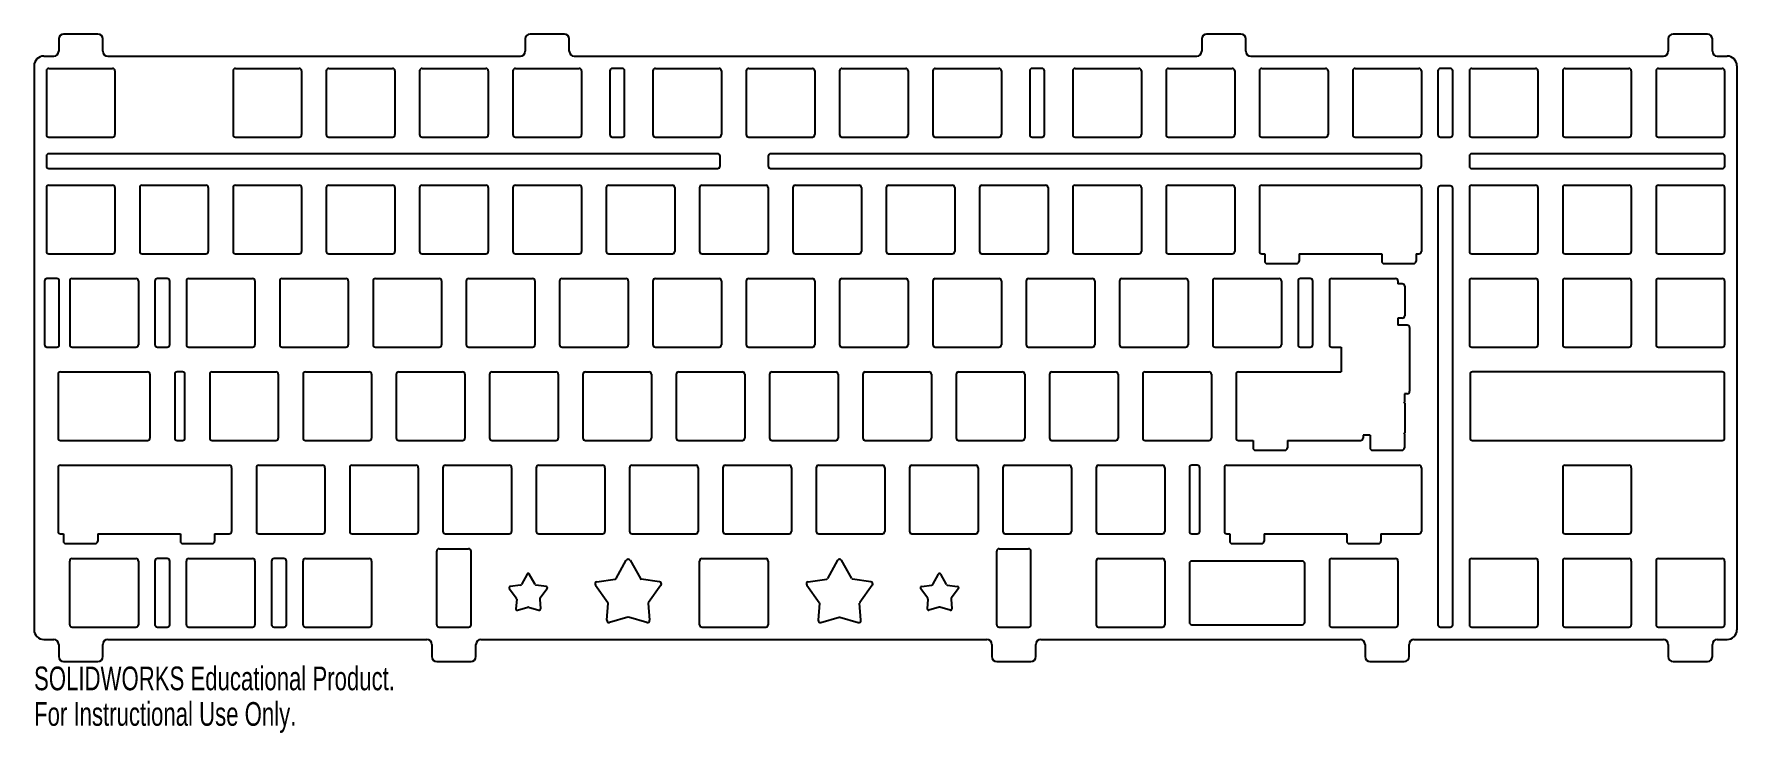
# Model space of a CAD drawing. Header units: millimetres. Extents: x 0 to 348, y -138 to 5.
import ezdxf

# ---------------------------------------------------------------- set-up
doc = ezdxf.new("R2010")
doc.units = ezdxf.units.MM
doc.styles.add('SLDTEXTSTYLE0', font='TXT', dxfattribs={"width": 0.7})

msp = doc.modelspace()

# ---------------------------------------------------------------- linework, layer by layer
at = {"color": 7, "linetype": 'Continuous', "lineweight": 25}
for p, q in [((5.03, 3.5), (5.03, 1)), ((13.03, 4.5), (6.03, 4.5)), ((14.03, 1), (14.03, 3.5)), ((100.28, 3.5), (100.28, 1)), ((108.28, 4.5), (101.28, 4.5)), ((109.28, 1), (109.28, 3.5)), ((238.39, 3.5), (238.39, 1)), ((246.39, 4.5), (239.39, 4.5)), ((247.39, 1), (247.39, 3.5)), ((333.64, 3.5), (333.64, 1)), ((341.64, 4.5), (334.64, 4.5)), ((342.64, 1), (342.64, 3.5)), ((2, 0), (4.03, 0)), ((15.03, 0), (99.28, 0)), ((110.28, 0), (237.39, 0)), ((248.39, 0), (332.64, 0)), ((343.64, 0), (345.66, 0)), ((0, -2), (0, -117.06)), ((2.52, -3.02), (2.52, -16.02)), ((3.02, -2.52), (16.02, -2.52)), ((16.52, -3.02), (16.52, -16.02)), ((40.62, -3.02), (40.62, -16.02)), ((41.12, -2.52), (54.12, -2.52)), ((54.62, -3.02), (54.62, -16.02)), ((59.67, -3.02), (59.67, -16.02)), ((60.17, -2.52), (73.17, -2.52)), ((73.67, -3.02), (73.67, -16.02)), ((78.72, -3.02), (78.72, -16.02)), ((79.22, -2.52), (92.22, -2.52)), ((92.72, -3.02), (92.72, -16.02)), ((97.78, -3.02), (97.78, -16.02)), ((98.28, -2.52), (111.28, -2.52)), ((111.78, -3.02), (111.78, -16.02)), ((117.56, -3.02), (117.56, -16.03)), ((120.06, -2.52), (118.06, -2.52)), ((120.56, -16.03), (120.56, -3.02)), ((126.35, -3.02), (126.35, -16.02)), ((126.85, -2.52), (139.85, -2.52)), ((140.35, -3.02), (140.35, -16.02)), ((145.4, -3.02), (145.4, -16.02)), ((145.9, -2.52), (158.9, -2.52)), ((159.4, -3.02), (159.4, -16.02)), ((164.45, -3.02), (164.45, -16.02)), ((164.95, -2.52), (177.95, -2.52)), ((178.45, -3.02), (178.45, -16.02)), ((183.5, -3.02), (183.5, -16.02)), ((184, -2.52), (197, -2.52)), ((197.5, -3.02), (197.5, -16.02)), ((203.29, -3.02), (203.29, -16.03)), ((205.79, -2.52), (203.79, -2.52)), ((206.29, -16.03), (206.29, -3.02)), ((212.07, -3.02), (212.07, -16.02)), ((212.57, -2.52), (225.57, -2.52)), ((226.07, -3.02), (226.07, -16.02)), ((231.12, -3.02), (231.12, -16.02)), ((231.62, -2.52), (244.62, -2.52)), ((245.12, -3.02), (245.12, -16.02)), ((250.18, -3.02), (250.18, -16.02)), ((250.68, -2.52), (263.68, -2.52)), ((264.18, -3.02), (264.18, -16.02)), ((269.23, -3.02), (269.23, -16.02)), ((269.73, -2.52), (282.73, -2.52)), ((283.23, -3.02), (283.23, -16.02)), ((286.63, -3.02), (286.63, -16.03)), ((289.13, -2.52), (287.13, -2.52)), ((289.63, -16.03), (289.63, -3.02)), ((293.04, -3.02), (293.04, -16.02)), ((293.54, -2.52), (306.54, -2.52)), ((307.04, -3.02), (307.04, -16.02)), ((312.09, -3.02), (312.09, -16.02)), ((312.59, -2.52), (325.59, -2.52)), ((326.09, -3.02), (326.09, -16.02)), ((331.14, -3.02), (331.14, -16.02)), ((331.64, -2.52), (344.64, -2.52)), ((345.14, -3.02), (345.14, -16.02)), ((347.66, -2), (347.66, -117.06)), ((3.02, -16.52), (16.02, -16.52)), ((41.12, -16.52), (54.12, -16.52)), ((60.17, -16.52), (73.17, -16.52)), ((79.22, -16.52), (92.22, -16.52)), ((98.28, -16.52), (111.28, -16.52)), ((118.06, -16.53), (120.06, -16.53)), ((126.85, -16.52), (139.85, -16.52)), ((145.9, -16.52), (158.9, -16.52)), ((164.95, -16.52), (177.95, -16.52)), ((184, -16.52), (197, -16.52)), ((203.79, -16.53), (205.79, -16.53)), ((212.57, -16.52), (225.57, -16.52)), ((231.62, -16.52), (244.62, -16.52)), ((250.68, -16.52), (263.68, -16.52)), ((269.73, -16.52), (282.73, -16.52)), ((287.13, -16.53), (289.13, -16.53)), ((293.54, -16.52), (306.54, -16.52)), ((312.59, -16.52), (325.59, -16.52)), ((331.64, -16.52), (344.64, -16.52)), ((2.52, -20.43), (2.52, -22.43)), ((139.56, -19.93), (3.02, -19.93)), ((140.06, -22.43), (140.06, -20.43)), ((149.88, -20.43), (149.88, -22.43)), ((282.73, -19.93), (150.38, -19.93)), ((283.23, -22.43), (283.23, -20.43)), ((293.04, -20.42), (293.04, -22.44)), ((344.66, -19.92), (293.54, -19.92)), ((345.16, -22.44), (345.16, -20.42)), ((3.02, -22.93), (139.56, -22.93)), ((150.38, -22.93), (282.73, -22.93)), ((293.54, -22.94), (344.66, -22.94)), ((2.52, -26.84), (2.52, -39.84)), ((3.02, -26.34), (16.02, -26.34)), ((16.52, -26.84), (16.52, -39.84)), ((21.57, -26.84), (21.57, -39.84)), ((22.07, -26.34), (35.08, -26.34)), ((35.58, -26.84), (35.58, -39.84)), ((40.62, -26.84), (40.62, -39.84)), ((41.12, -26.34), (54.12, -26.34)), ((54.62, -26.84), (54.62, -39.84)), ((59.67, -26.84), (59.67, -39.84)), ((60.17, -26.34), (73.17, -26.34)), ((73.67, -26.84), (73.67, -39.84)), ((78.72, -26.84), (78.72, -39.84)), ((79.22, -26.34), (92.22, -26.34)), ((92.72, -26.84), (92.72, -39.84)), ((97.78, -26.84), (97.78, -39.84)), ((98.28, -26.34), (111.28, -26.34)), ((111.78, -26.84), (111.78, -39.84)), ((116.83, -26.84), (116.83, -39.84)), ((117.33, -26.34), (130.32, -26.34)), ((130.82, -26.84), (130.82, -39.84)), ((135.88, -26.84), (135.88, -39.84)), ((136.38, -26.34), (149.38, -26.34)), ((149.88, -26.84), (149.88, -39.84)), ((154.93, -26.84), (154.93, -39.84)), ((155.43, -26.34), (168.43, -26.34)), ((168.93, -26.84), (168.93, -39.84)), ((173.97, -26.84), (173.97, -39.84)), ((174.47, -26.34), (187.47, -26.34)), ((187.97, -26.84), (187.97, -39.84)), ((193.03, -26.84), (193.03, -39.84)), ((193.53, -26.34), (206.53, -26.34)), ((207.03, -26.84), (207.03, -39.84)), ((212.07, -26.84), (212.07, -39.84)), ((212.57, -26.34), (225.57, -26.34)), ((226.07, -26.84), (226.07, -39.84)), ((231.12, -26.84), (231.12, -39.84)), ((231.62, -26.34), (244.62, -26.34)), ((245.12, -26.84), (245.12, -39.84)), ((250.18, -26.84), (250.18, -39.84)), ((250.68, -26.34), (282.73, -26.34)), ((283.23, -26.84), (283.23, -39.84)), ((286.63, -26.98), (286.63, -116.04)), ((289.13, -26.48), (287.13, -26.48)), ((289.63, -116.04), (289.63, -26.98)), ((293.04, -26.84), (293.04, -39.84)), ((293.54, -26.34), (306.54, -26.34)), ((307.04, -26.84), (307.04, -39.84)), ((312.09, -26.84), (312.09, -39.84)), ((312.59, -26.34), (325.59, -26.34)), ((326.09, -26.84), (326.09, -39.84)), ((331.14, -26.84), (331.14, -39.84)), ((331.64, -26.34), (344.64, -26.34)), ((345.14, -26.84), (345.14, -39.84)), ((3.02, -40.34), (16.02, -40.34)), ((22.07, -40.34), (35.08, -40.34)), ((41.12, -40.34), (54.12, -40.34)), ((60.17, -40.34), (73.17, -40.34)), ((79.22, -40.34), (92.22, -40.34)), ((98.28, -40.34), (111.28, -40.34)), ((117.33, -40.34), (130.32, -40.34)), ((136.38, -40.34), (149.38, -40.34)), ((155.43, -40.34), (168.43, -40.34)), ((174.47, -40.34), (187.47, -40.34)), ((193.53, -40.34), (206.53, -40.34)), ((212.57, -40.34), (225.57, -40.34)), ((231.62, -40.34), (244.62, -40.34)), ((250.68, -40.34), (251.26, -40.34)), ((251.26, -40.34), (251.26, -41.84)), ((258.26, -40.34), (258.26, -41.84)), ((258.26, -40.34), (275.14, -40.34)), ((275.14, -40.34), (275.14, -41.84)), ((282.14, -40.34), (282.14, -41.84)), ((282.14, -40.34), (282.73, -40.34)), ((293.54, -40.34), (306.54, -40.34)), ((312.59, -40.34), (325.59, -40.34)), ((331.64, -40.34), (344.64, -40.34)), ((251.76, -42.34), (257.76, -42.34)), ((275.64, -42.34), (281.64, -42.34)), ((2.14, -45.89), (2.14, -58.89)), ((4.64, -45.39), (2.64, -45.39)), ((5.14, -58.89), (5.14, -45.89)), ((7.29, -45.89), (7.29, -58.89)), ((7.79, -45.39), (20.79, -45.39)), ((21.29, -45.89), (21.29, -58.89)), ((24.69, -45.89), (24.69, -58.89)), ((27.19, -45.39), (25.19, -45.39)), ((27.69, -58.89), (27.69, -45.89)), ((31.1, -45.89), (31.1, -58.89)), ((31.6, -45.39), (44.6, -45.39)), ((45.1, -45.89), (45.1, -58.89)), ((50.15, -45.89), (50.15, -58.89)), ((50.65, -45.39), (63.65, -45.39)), ((64.15, -45.89), (64.15, -58.89)), ((69.2, -45.89), (69.2, -58.89)), ((69.7, -45.39), (82.7, -45.39)), ((83.2, -45.89), (83.2, -58.89)), ((88.25, -45.89), (88.25, -58.89)), ((88.75, -45.39), (101.75, -45.39)), ((102.25, -45.89), (102.25, -58.89)), ((107.3, -45.89), (107.3, -58.89)), ((107.8, -45.39), (120.8, -45.39)), ((121.3, -45.89), (121.3, -58.89)), ((126.35, -45.89), (126.35, -58.89)), ((126.85, -45.39), (139.85, -45.39)), ((140.35, -45.89), (140.35, -58.89)), ((145.4, -45.89), (145.4, -58.89)), ((145.9, -45.39), (158.9, -45.39)), ((159.4, -45.89), (159.4, -58.89)), ((164.45, -45.89), (164.45, -58.89)), ((164.95, -45.39), (177.95, -45.39)), ((178.45, -45.89), (178.45, -58.89)), ((183.5, -45.89), (183.5, -58.89)), ((184, -45.39), (197, -45.39)), ((197.5, -45.89), (197.5, -58.89)), ((202.55, -45.89), (202.55, -58.89)), ((203.05, -45.39), (216.05, -45.39)), ((216.55, -45.89), (216.55, -58.89)), ((221.6, -45.89), (221.6, -58.89)), ((222.1, -45.39), (235.1, -45.39)), ((235.6, -45.89), (235.6, -58.89)), ((240.65, -45.89), (240.65, -58.89)), ((241.15, -45.39), (254.15, -45.39)), ((254.65, -45.89), (254.65, -58.89)), ((258.06, -45.89), (258.06, -58.89)), ((260.56, -45.39), (258.56, -45.39)), ((261.06, -58.89), (261.06, -45.89)), ((264.46, -45.89), (264.46, -58.89)), ((264.96, -45.39), (277.96, -45.39)), ((278.46, -45.89), (278.46, -46.47)), ((279.34, -46.47), (278.46, -46.47)), ((279.84, -46.97), (279.84, -52.97)), ((293.04, -45.89), (293.04, -58.89)), ((293.54, -45.39), (306.54, -45.39)), ((307.04, -45.89), (307.04, -58.89)), ((312.09, -45.89), (312.09, -58.89)), ((312.59, -45.39), (325.59, -45.39)), ((326.09, -45.89), (326.09, -58.89)), ((331.14, -45.89), (331.14, -58.89)), ((331.64, -45.39), (344.64, -45.39)), ((345.14, -45.89), (345.14, -58.89)), ((278.46, -53.47), (278.46, -54.91)), ((279.34, -53.47), (278.46, -53.47)), ((280.34, -54.91), (278.46, -54.91)), ((280.84, -55.41), (280.84, -68.41)), ((2.64, -59.39), (4.64, -59.39)), ((7.79, -59.39), (20.79, -59.39)), ((25.19, -59.39), (27.19, -59.39)), ((31.6, -59.39), (44.6, -59.39)), ((50.65, -59.39), (63.65, -59.39)), ((69.7, -59.39), (82.7, -59.39)), ((88.75, -59.39), (101.75, -59.39)), ((107.8, -59.39), (120.8, -59.39)), ((126.85, -59.39), (139.85, -59.39)), ((145.9, -59.39), (158.9, -59.39)), ((164.95, -59.39), (177.95, -59.39)), ((184, -59.39), (197, -59.39)), ((203.05, -59.39), (216.05, -59.39)), ((222.1, -59.39), (235.1, -59.39)), ((241.15, -59.39), (254.15, -59.39)), ((258.56, -59.39), (260.56, -59.39)), ((264.96, -59.39), (266.84, -59.39)), ((266.84, -59.39), (266.84, -64.44)), ((293.54, -59.39), (306.54, -59.39)), ((312.59, -59.39), (325.59, -59.39)), ((331.64, -59.39), (344.64, -59.39)), ((4.91, -64.94), (4.91, -77.94)), ((5.41, -64.44), (23.17, -64.44)), ((23.67, -64.94), (23.67, -77.94)), ((28.72, -64.94), (28.72, -77.94)), ((30.31, -64.44), (29.22, -64.44)), ((30.81, -77.94), (30.81, -64.94)), ((35.86, -64.94), (35.86, -77.94)), ((36.36, -64.44), (49.36, -64.44)), ((49.86, -64.94), (49.86, -77.94)), ((54.91, -64.94), (54.91, -77.94)), ((55.41, -64.44), (68.41, -64.44)), ((68.91, -64.94), (68.91, -77.94)), ((73.96, -64.94), (73.96, -77.94)), ((74.46, -64.44), (87.46, -64.44)), ((87.96, -64.94), (87.96, -77.94)), ((93.01, -64.94), (93.01, -77.94)), ((93.51, -64.44), (106.51, -64.44)), ((107.01, -64.94), (107.01, -77.94)), ((112.06, -64.94), (112.06, -77.94)), ((112.56, -64.44), (125.56, -64.44)), ((126.06, -64.94), (126.06, -77.94)), ((131.11, -64.94), (131.11, -77.94)), ((131.61, -64.44), (144.61, -64.44)), ((145.11, -64.94), (145.11, -77.94)), ((150.16, -64.94), (150.16, -77.94)), ((150.66, -64.44), (163.66, -64.44)), ((164.16, -64.94), (164.16, -77.94)), ((169.21, -64.94), (169.21, -77.94)), ((169.71, -64.44), (182.71, -64.44)), ((183.21, -64.94), (183.21, -77.94)), ((188.26, -64.94), (188.26, -77.94)), ((188.76, -64.44), (201.76, -64.44)), ((202.26, -64.94), (202.26, -77.94)), ((207.31, -64.94), (207.31, -77.94)), ((207.81, -64.44), (220.81, -64.44)), ((221.31, -64.94), (221.31, -77.94)), ((226.36, -64.94), (226.36, -77.94)), ((226.86, -64.44), (239.86, -64.44)), ((240.36, -64.94), (240.36, -77.94)), ((245.41, -64.94), (245.41, -77.94)), ((245.91, -64.44), (266.84, -64.44)), ((293.18, -64.94), (293.18, -77.94)), ((344.65, -64.44), (293.68, -64.44)), ((345.15, -77.94), (345.15, -64.94)), ((279.76, -68.91), (279.76, -70.57)), ((280.34, -68.91), (279.76, -68.91)), ((279.84, -70.85), (279.84, -76.85)), ((5.41, -78.44), (23.17, -78.44)), ((29.22, -78.44), (30.31, -78.44)), ((36.36, -78.44), (49.36, -78.44)), ((55.41, -78.44), (68.41, -78.44)), ((74.46, -78.44), (87.46, -78.44)), ((93.51, -78.44), (106.51, -78.44)), ((112.56, -78.44), (125.56, -78.44)), ((131.61, -78.44), (144.61, -78.44)), ((150.66, -78.44), (163.66, -78.44)), ((169.71, -78.44), (182.71, -78.44)), ((188.76, -78.44), (201.76, -78.44)), ((207.81, -78.44), (220.81, -78.44)), ((226.86, -78.44), (239.86, -78.44)), ((245.91, -78.44), (248.88, -78.44)), ((248.88, -78.44), (248.88, -79.94)), ((255.88, -78.44), (255.88, -79.94)), ((255.88, -78.44), (270.82, -78.44)), ((271.32, -77.35), (271.32, -77.94)), ((272.76, -77.35), (271.32, -77.35)), ((272.76, -77.35), (272.76, -79.94)), ((279.76, -77.13), (279.76, -79.94)), ((293.68, -78.44), (344.65, -78.44)), ((249.38, -80.44), (255.38, -80.44)), ((273.26, -80.44), (279.26, -80.44)), ((4.91, -83.99), (4.91, -96.99)), ((5.41, -83.49), (39.84, -83.49)), ((40.34, -83.99), (40.34, -96.99)), ((45.39, -83.99), (45.39, -96.99)), ((45.89, -83.49), (58.89, -83.49)), ((59.39, -83.99), (59.39, -96.99)), ((64.44, -83.99), (64.44, -96.99)), ((64.94, -83.49), (77.94, -83.49)), ((78.44, -83.99), (78.44, -96.99)), ((83.49, -83.99), (83.49, -96.99)), ((83.99, -83.49), (96.99, -83.49)), ((97.49, -83.99), (97.49, -96.99)), ((102.54, -83.99), (102.54, -96.99)), ((103.04, -83.49), (116.04, -83.49)), ((116.54, -83.99), (116.54, -96.99)), ((121.59, -83.99), (121.59, -96.99)), ((122.09, -83.49), (135.09, -83.49)), ((135.59, -83.99), (135.59, -96.99)), ((140.64, -83.99), (140.64, -96.99)), ((141.14, -83.49), (154.14, -83.49)), ((154.64, -83.99), (154.64, -96.99)), ((159.69, -83.99), (159.69, -96.99)), ((160.19, -83.49), (173.19, -83.49)), ((173.69, -83.99), (173.69, -96.99)), ((178.74, -83.99), (178.74, -96.99)), ((179.24, -83.49), (192.24, -83.49)), ((192.74, -83.99), (192.74, -96.99)), ((197.79, -83.99), (197.79, -96.99)), ((198.29, -83.49), (211.29, -83.49)), ((211.79, -83.99), (211.79, -96.99)), ((216.84, -83.99), (216.84, -96.99)), ((217.34, -83.49), (230.34, -83.49)), ((230.84, -83.99), (230.84, -96.99)), ((235.89, -83.99), (235.89, -96.99)), ((237.48, -83.49), (236.39, -83.49)), ((237.98, -96.99), (237.98, -83.99)), ((243.03, -83.99), (243.03, -96.99)), ((243.53, -83.49), (282.73, -83.49)), ((283.23, -83.99), (283.23, -96.99)), ((312.09, -83.99), (312.09, -96.99)), ((312.59, -83.49), (325.59, -83.49)), ((326.09, -83.99), (326.09, -96.99)), ((5.41, -97.49), (5.99, -97.49)), ((5.99, -97.49), (5.99, -98.99)), ((6.49, -99.49), (12.49, -99.49)), ((12.99, -97.49), (12.99, -98.99)), ((12.99, -97.49), (29.87, -97.49)), ((29.87, -97.49), (29.87, -98.99)), ((30.37, -99.49), (36.37, -99.49)), ((36.87, -97.49), (36.87, -98.99)), ((36.87, -97.49), (39.84, -97.49)), ((45.89, -97.49), (58.89, -97.49)), ((64.94, -97.49), (77.94, -97.49)), ((82.72, -100.54), (88.72, -100.54)), ((83.99, -97.49), (96.99, -97.49)), ((103.04, -97.49), (116.04, -97.49)), ((122.09, -97.49), (135.09, -97.49)), ((141.14, -97.49), (154.14, -97.49)), ((160.19, -97.49), (173.19, -97.49)), ((179.24, -97.49), (192.24, -97.49)), ((197.03, -100.54), (203.03, -100.54)), ((198.29, -97.49), (211.29, -97.49)), ((217.34, -97.49), (230.34, -97.49)), ((236.39, -97.49), (237.48, -97.49)), ((243.53, -97.49), (244.12, -97.49)), ((244.12, -97.49), (244.12, -98.99)), ((244.62, -99.49), (250.62, -99.49)), ((251.12, -97.49), (251.12, -98.99)), ((251.12, -97.49), (267.99, -97.49)), ((267.99, -97.49), (267.99, -98.99)), ((268.49, -99.49), (274.49, -99.49)), ((274.99, -97.49), (274.99, -98.99)), ((274.99, -97.49), (282.73, -97.49)), ((312.59, -97.49), (325.59, -97.49)), ((7.29, -116.04), (7.29, -103.04)), ((7.79, -102.54), (20.79, -102.54)), ((21.29, -103.04), (21.29, -116.04)), ((24.69, -103.04), (24.69, -116.04)), ((27.19, -102.54), (25.19, -102.54)), ((27.69, -116.04), (27.69, -103.04)), ((31.1, -116.04), (31.1, -103.04)), ((31.6, -102.54), (44.6, -102.54)), ((45.1, -103.04), (45.1, -116.04)), ((48.51, -103.04), (48.51, -116.04)), ((51.01, -102.54), (49.01, -102.54)), ((51.51, -116.04), (51.51, -103.04)), ((54.91, -116.04), (54.91, -103.04)), ((55.41, -102.54), (68.41, -102.54)), ((68.91, -103.04), (68.91, -116.04)), ((82.22, -116.04), (82.22, -101.04)), ((89.22, -116.04), (89.22, -101.04)), ((118.81, -106.64), (120.9, -102.9)), ((121.69, -102.9), (123.78, -106.64)), ((135.88, -116.04), (135.88, -103.04)), ((136.38, -102.54), (149.38, -102.54)), ((149.88, -103.04), (149.88, -116.04)), ((164.06, -102.9), (161.97, -106.64)), ((166.94, -106.64), (164.85, -102.9)), ((196.53, -116.04), (196.53, -101.04)), ((203.53, -116.04), (203.53, -101.04)), ((216.84, -103.04), (216.84, -116.04)), ((217.34, -102.54), (230.34, -102.54)), ((230.84, -103.04), (230.84, -116.04)), ((235.89, -103.54), (235.89, -115.54)), ((258.91, -103.04), (236.39, -103.04)), ((259.41, -115.54), (259.41, -103.54)), ((264.46, -103.04), (264.46, -116.04)), ((264.96, -102.54), (277.96, -102.54)), ((278.46, -103.04), (278.46, -116.04)), ((293.04, -103.04), (293.04, -116.04)), ((293.54, -102.54), (306.54, -102.54)), ((307.04, -103.04), (307.04, -116.04)), ((312.09, -103.04), (312.09, -116.04)), ((312.59, -102.54), (325.59, -102.54)), ((326.09, -103.04), (326.09, -116.04)), ((331.14, -103.04), (331.14, -116.04)), ((331.64, -102.54), (344.64, -102.54)), ((345.14, -103.04), (345.14, -116.04)), ((100.67, -105.71), (99.5, -107.83)), ((102.28, -107.83), (101.11, -105.71)), ((114.91, -107.27), (118.67, -106.74)), ((127.69, -107.27), (123.93, -106.74)), ((158.06, -107.27), (161.82, -106.74)), ((170.84, -107.27), (167.08, -106.74)), ((183.47, -107.83), (184.64, -105.71)), ((185.08, -105.71), (186.25, -107.83)), ((97.02, -108.64), (98.48, -110.63)), ((99.31, -107.96), (97.19, -108.25)), ((98.53, -110.8), (98.37, -112.78)), ((104.59, -108.25), (102.46, -107.96)), ((103.25, -110.8), (103.4, -112.78)), ((103.29, -110.63), (104.75, -108.64)), ((114.61, -107.98), (117.16, -111.48)), ((127.99, -107.98), (125.44, -111.48)), ((157.76, -107.98), (160.31, -111.48)), ((171.14, -107.98), (168.59, -111.48)), ((182.46, -110.63), (181, -108.64)), ((181.16, -108.25), (183.29, -107.96)), ((182.5, -110.8), (182.35, -112.78)), ((186.44, -107.96), (188.56, -108.25)), ((187.22, -110.8), (187.38, -112.78)), ((188.73, -108.64), (187.27, -110.63)), ((98.69, -113.04), (100.82, -112.43)), ((100.96, -112.43), (103.08, -113.04)), ((116.94, -115.12), (117.2, -111.62)), ((121.24, -114.53), (117.51, -115.59)), ((125.09, -115.59), (121.35, -114.53)), ((125.4, -111.62), (125.66, -115.12)), ((160.35, -111.62), (160.09, -115.12)), ((160.66, -115.59), (164.4, -114.53)), ((164.51, -114.53), (168.24, -115.59)), ((168.81, -115.12), (168.55, -111.62)), ((184.79, -112.43), (182.67, -113.04)), ((187.06, -113.04), (184.93, -112.43)), ((7.79, -116.54), (20.79, -116.54)), ((25.19, -116.54), (27.19, -116.54)), ((31.6, -116.54), (44.6, -116.54)), ((49.01, -116.54), (51.01, -116.54)), ((55.41, -116.54), (68.41, -116.54)), ((82.72, -116.54), (88.72, -116.54)), ((136.38, -116.54), (149.38, -116.54)), ((197.03, -116.54), (203.03, -116.54)), ((217.34, -116.54), (230.34, -116.54)), ((236.39, -116.04), (258.91, -116.04)), ((264.96, -116.54), (277.96, -116.54)), ((287.13, -116.54), (289.13, -116.54)), ((293.54, -116.54), (306.54, -116.54)), ((312.59, -116.54), (325.59, -116.54)), ((331.64, -116.54), (344.64, -116.54)), ((2, -119.06), (4.03, -119.06)), ((5.03, -120.06), (5.03, -122.56)), ((14.03, -122.56), (14.03, -120.06)), ((15.03, -119.06), (80.22, -119.06)), ((81.22, -120.06), (81.22, -122.56)), ((90.22, -122.56), (90.22, -120.06)), ((91.22, -119.06), (194.53, -119.06)), ((195.53, -120.06), (195.53, -122.56)), ((204.53, -122.56), (204.53, -120.06)), ((205.53, -119.06), (270.73, -119.06)), ((271.73, -120.06), (271.73, -122.56)), ((280.73, -122.56), (280.73, -120.06)), ((281.73, -119.06), (332.64, -119.06)), ((333.64, -120.06), (333.64, -122.56)), ((342.64, -122.56), (342.64, -120.06)), ((343.64, -119.06), (345.66, -119.06)), ((6.03, -123.56), (13.03, -123.56)), ((82.22, -123.56), (89.22, -123.56)), ((196.53, -123.56), (203.53, -123.56)), ((272.73, -123.56), (279.73, -123.56)), ((334.64, -123.56), (341.64, -123.56))]:
    msp.add_line(p, q, dxfattribs=at)
for centre, radius, start, end in [((6.03, 3.5), 1, 90, 180), ((13.03, 3.5), 1, 0, 90), ((101.28, 3.5), 1, 90, 180), ((108.28, 3.5), 1, 0, 90), ((239.39, 3.5), 1, 90, 180), ((246.39, 3.5), 1, 0, 90), ((334.64, 3.5), 1, 90, 180), ((341.64, 3.5), 1, 0, 90), ((2, -2), 2, 90, 180), ((4.03, 1), 1, 270, 0), ((15.03, 1), 1, 180, 270), ((99.28, 1), 1, 270, 0), ((110.28, 1), 1, 180, 270), ((237.39, 1), 1, 270, 0), ((248.39, 1), 1, 180, 270), ((332.64, 1), 1, 270, 360), ((343.64, 1), 1, 180, 270), ((3.02, -3.02), 0.5, 90, 180), ((16.02, -3.02), 0.5, 360, 90), ((41.12, -3.02), 0.5, 90, 180), ((54.12, -3.02), 0.5, 0, 90), ((60.17, -3.02), 0.5, 90, 180), ((73.17, -3.02), 0.5, 0, 90), ((79.22, -3.02), 0.5, 90, 180), ((92.22, -3.02), 0.5, 0, 90), ((98.28, -3.02), 0.5, 90, 180), ((111.28, -3.02), 0.5, 0, 90), ((118.06, -3.02), 0.5, 90, 180), ((120.06, -3.02), 0.5, 0, 90), ((126.85, -3.02), 0.5, 90, 180), ((139.85, -3.02), 0.5, 360, 90), ((145.9, -3.02), 0.5, 90, 180), ((158.9, -3.02), 0.5, 360, 90), ((164.95, -3.02), 0.5, 90, 180), ((177.95, -3.02), 0.5, 360, 90), ((184, -3.02), 0.5, 90, 180), ((197, -3.02), 0.5, 360, 90), ((203.79, -3.02), 0.5, 90, 180), ((205.79, -3.02), 0.5, 0, 90), ((212.57, -3.02), 0.5, 90, 180), ((225.57, -3.02), 0.5, 360, 90), ((231.62, -3.02), 0.5, 90, 180), ((244.62, -3.02), 0.5, 360, 90), ((250.68, -3.02), 0.5, 90, 180), ((263.68, -3.02), 0.5, 0, 90), ((269.73, -3.02), 0.5, 90, 180), ((282.73, -3.02), 0.5, 0, 90), ((287.13, -3.02), 0.5, 90, 180), ((289.13, -3.02), 0.5, 0, 90), ((293.54, -3.02), 0.5, 90, 180), ((306.54, -3.02), 0.5, 0, 90), ((312.59, -3.02), 0.5, 90, 180), ((325.59, -3.02), 0.5, 0, 90), ((331.64, -3.02), 0.5, 90, 180), ((344.64, -3.02), 0.5, 0, 90), ((345.66, -2), 2, 360, 90), ((3.02, -16.02), 0.5, 180, 270), ((16.02, -16.02), 0.5, 270, 0), ((41.12, -16.02), 0.5, 180, 270), ((54.12, -16.02), 0.5, 270, 360), ((60.17, -16.02), 0.5, 180, 270), ((73.17, -16.02), 0.5, 270, 360), ((79.22, -16.02), 0.5, 180, 270), ((92.22, -16.02), 0.5, 270, 360), ((98.28, -16.02), 0.5, 180, 270), ((111.28, -16.02), 0.5, 270, 360), ((118.06, -16.03), 0.5, 180, 270), ((120.06, -16.03), 0.5, 270, 0), ((126.85, -16.02), 0.5, 180, 270), ((139.85, -16.02), 0.5, 270, 0), ((145.9, -16.02), 0.5, 180, 270), ((158.9, -16.02), 0.5, 270, 0), ((164.95, -16.02), 0.5, 180, 270), ((177.95, -16.02), 0.5, 270, 0), ((184, -16.02), 0.5, 180, 270), ((197, -16.02), 0.5, 270, 0), ((203.79, -16.03), 0.5, 180, 270), ((205.79, -16.03), 0.5, 270, 360), ((212.57, -16.02), 0.5, 180, 270), ((225.57, -16.02), 0.5, 270, 0), ((231.62, -16.02), 0.5, 180, 270), ((244.62, -16.02), 0.5, 270, 0), ((250.68, -16.02), 0.5, 180, 270), ((263.68, -16.02), 0.5, 270, 360), ((269.73, -16.02), 0.5, 180, 270), ((282.73, -16.02), 0.5, 270, 360), ((287.13, -16.03), 0.5, 180, 270), ((289.13, -16.03), 0.5, 270, 360), ((293.54, -16.02), 0.5, 180, 270), ((306.54, -16.02), 0.5, 270, 0), ((312.59, -16.02), 0.5, 180, 270), ((325.59, -16.02), 0.5, 270, 0), ((331.64, -16.02), 0.5, 180, 270), ((344.64, -16.02), 0.5, 270, 0), ((3.02, -20.43), 0.5, 90, 180), ((139.56, -20.43), 0.5, 360, 90), ((150.38, -20.43), 0.5, 90, 180), ((282.73, -20.43), 0.5, 0, 90), ((293.54, -20.42), 0.5, 90, 180), ((344.66, -20.42), 0.5, 0, 90), ((3.02, -22.43), 0.5, 180, 270), ((139.56, -22.43), 0.5, 270, 0), ((150.38, -22.43), 0.5, 180, 270), ((282.73, -22.43), 0.5, 270, 360), ((293.54, -22.44), 0.5, 180, 270), ((344.66, -22.44), 0.5, 270, 360), ((3.02, -26.84), 0.5, 90, 180), ((16.02, -26.84), 0.5, 360, 90), ((22.07, -26.84), 0.5, 90, 180), ((35.08, -26.84), 0.5, 0, 90), ((41.12, -26.84), 0.5, 90, 180), ((54.12, -26.84), 0.5, 0, 90), ((60.17, -26.84), 0.5, 90, 180), ((73.17, -26.84), 0.5, 0, 90), ((79.22, -26.84), 0.5, 90, 180), ((92.22, -26.84), 0.5, 0, 90), ((98.28, -26.84), 0.5, 90, 180), ((111.28, -26.84), 0.5, 0, 90), ((117.33, -26.84), 0.5, 90, 180), ((130.32, -26.84), 0.5, 360, 90), ((136.38, -26.84), 0.5, 90, 180), ((149.38, -26.84), 0.5, 360, 90), ((155.43, -26.84), 0.5, 90, 180), ((168.43, -26.84), 0.5, 360, 90), ((174.47, -26.84), 0.5, 90, 180), ((187.47, -26.84), 0.5, 360, 90), ((193.53, -26.84), 0.5, 90, 180), ((206.53, -26.84), 0.5, 360, 90), ((212.57, -26.84), 0.5, 90, 180), ((225.57, -26.84), 0.5, 360, 90), ((231.62, -26.84), 0.5, 90, 180), ((244.62, -26.84), 0.5, 360, 90), ((250.68, -26.84), 0.5, 90, 180), ((282.73, -26.84), 0.5, 0, 90), ((287.13, -26.98), 0.5, 90, 180), ((289.13, -26.98), 0.5, 0, 90), ((293.54, -26.84), 0.5, 90, 180), ((306.54, -26.84), 0.5, 0, 90), ((312.59, -26.84), 0.5, 90, 180), ((325.59, -26.84), 0.5, 0, 90), ((331.64, -26.84), 0.5, 90, 180), ((344.64, -26.84), 0.5, 0, 90), ((3.02, -39.84), 0.5, 180, 270), ((16.02, -39.84), 0.5, 270, 0), ((22.07, -39.84), 0.5, 180, 270), ((35.08, -39.84), 0.5, 270, 0), ((41.12, -39.84), 0.5, 180, 270), ((54.12, -39.84), 0.5, 270, 0), ((60.17, -39.84), 0.5, 180, 270), ((73.17, -39.84), 0.5, 270, 360), ((79.22, -39.84), 0.5, 180, 270), ((92.22, -39.84), 0.5, 270, 360), ((98.28, -39.84), 0.5, 180, 270), ((111.28, -39.84), 0.5, 270, 360), ((117.33, -39.84), 0.5, 180, 270), ((130.32, -39.84), 0.5, 270, 0), ((136.38, -39.84), 0.5, 180, 270), ((149.38, -39.84), 0.5, 270, 0), ((155.43, -39.84), 0.5, 180, 270), ((168.43, -39.84), 0.5, 270, 0), ((174.47, -39.84), 0.5, 180, 270), ((187.47, -39.84), 0.5, 270, 0), ((193.53, -39.84), 0.5, 180, 270), ((206.53, -39.84), 0.5, 270, 0), ((212.57, -39.84), 0.5, 180, 270), ((225.57, -39.84), 0.5, 270, 0), ((231.62, -39.84), 0.5, 180, 270), ((244.62, -39.84), 0.5, 270, 0), ((250.68, -39.84), 0.5, 180, 270), ((282.73, -39.84), 0.5, 270, 360), ((293.54, -39.84), 0.5, 180, 270), ((306.54, -39.84), 0.5, 270, 0), ((312.59, -39.84), 0.5, 180, 270), ((325.59, -39.84), 0.5, 270, 0), ((331.64, -39.84), 0.5, 180, 270), ((344.64, -39.84), 0.5, 270, 0), ((251.76, -41.84), 0.5, 180, 270), ((257.76, -41.84), 0.5, 270, 0), ((275.64, -41.84), 0.5, 180, 270), ((281.64, -41.84), 0.5, 270, 0), ((2.64, -45.89), 0.5, 90, 180), ((4.64, -45.89), 0.5, 0, 90), ((7.79, -45.89), 0.5, 90, 180), ((20.79, -45.89), 0.5, 360, 90), ((25.19, -45.89), 0.5, 90, 180), ((27.19, -45.89), 0.5, 360, 90), ((31.6, -45.89), 0.5, 90, 180), ((44.6, -45.89), 0.5, 0, 90), ((50.65, -45.89), 0.5, 90, 180), ((63.65, -45.89), 0.5, 0, 90), ((69.7, -45.89), 0.5, 90, 180), ((82.7, -45.89), 0.5, 0, 90), ((88.75, -45.89), 0.5, 90, 180), ((101.75, -45.89), 0.5, 0, 90), ((107.8, -45.89), 0.5, 90, 180), ((120.8, -45.89), 0.5, 0, 90), ((126.85, -45.89), 0.5, 90, 180), ((139.85, -45.89), 0.5, 360, 90), ((145.9, -45.89), 0.5, 90, 180), ((158.9, -45.89), 0.5, 360, 90), ((164.95, -45.89), 0.5, 90, 180), ((177.95, -45.89), 0.5, 360, 90), ((184, -45.89), 0.5, 90, 180), ((197, -45.89), 0.5, 360, 90), ((203.05, -45.89), 0.5, 90, 180), ((216.05, -45.89), 0.5, 360, 90), ((222.1, -45.89), 0.5, 90, 180), ((235.1, -45.89), 0.5, 360, 90), ((241.15, -45.89), 0.5, 90, 180), ((254.15, -45.89), 0.5, 360, 90), ((258.56, -45.89), 0.5, 90, 180), ((260.56, -45.89), 0.5, 0, 90), ((264.96, -45.89), 0.5, 90, 180), ((277.96, -45.89), 0.5, 360, 90), ((279.34, -46.97), 0.5, 0, 90), ((293.54, -45.89), 0.5, 90, 180), ((306.54, -45.89), 0.5, 0, 90), ((312.59, -45.89), 0.5, 90, 180), ((325.59, -45.89), 0.5, 0, 90), ((331.64, -45.89), 0.5, 90, 180), ((344.64, -45.89), 0.5, 0, 90), ((279.34, -52.97), 0.5, 270, 0), ((280.34, -55.41), 0.5, 0, 90), ((2.64, -58.89), 0.5, 180, 270), ((4.64, -58.89), 0.5, 270, 0), ((7.79, -58.89), 0.5, 180, 270), ((20.79, -58.89), 0.5, 270, 0), ((25.19, -58.89), 0.5, 180, 270), ((27.19, -58.89), 0.5, 270, 0), ((31.6, -58.89), 0.5, 180, 270), ((44.6, -58.89), 0.5, 270, 0), ((50.65, -58.89), 0.5, 180, 270), ((63.65, -58.89), 0.5, 270, 360), ((69.7, -58.89), 0.5, 180, 270), ((82.7, -58.89), 0.5, 270, 360), ((88.75, -58.89), 0.5, 180, 270), ((101.75, -58.89), 0.5, 270, 360), ((107.8, -58.89), 0.5, 180, 270), ((120.8, -58.89), 0.5, 270, 360), ((126.85, -58.89), 0.5, 180, 270), ((139.85, -58.89), 0.5, 270, 0), ((145.9, -58.89), 0.5, 180, 270), ((158.9, -58.89), 0.5, 270, 0), ((164.95, -58.89), 0.5, 180, 270), ((177.95, -58.89), 0.5, 270, 0), ((184, -58.89), 0.5, 180, 270), ((197, -58.89), 0.5, 270, 0), ((203.05, -58.89), 0.5, 180, 270), ((216.05, -58.89), 0.5, 270, 0), ((222.1, -58.89), 0.5, 180, 270), ((235.1, -58.89), 0.5, 270, 0), ((241.15, -58.89), 0.5, 180, 270), ((254.15, -58.89), 0.5, 270, 0), ((258.56, -58.89), 0.5, 180, 270), ((260.56, -58.89), 0.5, 270, 0), ((264.96, -58.89), 0.5, 180, 270), ((293.54, -58.89), 0.5, 180, 270), ((306.54, -58.89), 0.5, 270, 0), ((312.59, -58.89), 0.5, 180, 270), ((325.59, -58.89), 0.5, 270, 0), ((331.64, -58.89), 0.5, 180, 270), ((344.64, -58.89), 0.5, 270, 0), ((5.41, -64.94), 0.5, 90, 180), ((23.17, -64.94), 0.5, 360, 90), ((29.22, -64.94), 0.5, 90, 180), ((30.31, -64.94), 0.5, 360, 90), ((36.36, -64.94), 0.5, 90, 180), ((49.36, -64.94), 0.5, 0, 90), ((55.41, -64.94), 0.5, 90, 180), ((68.41, -64.94), 0.5, 0, 90), ((74.46, -64.94), 0.5, 90, 180), ((87.46, -64.94), 0.5, 0, 90), ((93.51, -64.94), 0.5, 90, 180), ((106.51, -64.94), 0.5, 0, 90), ((112.56, -64.94), 0.5, 90, 180), ((125.56, -64.94), 0.5, 0, 90), ((131.61, -64.94), 0.5, 90, 180), ((144.61, -64.94), 0.5, 0, 90), ((150.66, -64.94), 0.5, 90, 180), ((163.66, -64.94), 0.5, 0, 90), ((169.71, -64.94), 0.5, 90, 180), ((182.71, -64.94), 0.5, 0, 90), ((188.76, -64.94), 0.5, 90, 180), ((201.76, -64.94), 0.5, 0, 90), ((207.81, -64.94), 0.5, 90, 180), ((220.81, -64.94), 0.5, 0, 90), ((226.86, -64.94), 0.5, 90, 180), ((239.86, -64.94), 0.5, 0, 90), ((245.91, -64.94), 0.5, 90, 180), ((293.68, -64.94), 0.5, 90, 180), ((344.65, -64.94), 0.5, 360, 90), ((280.34, -68.41), 0.5, 270, 0), ((279.34, -70.85), 0.5, 360, 34.31), ((5.41, -77.94), 0.5, 180, 270), ((23.17, -77.94), 0.5, 270, 0), ((29.22, -77.94), 0.5, 180, 270), ((30.31, -77.94), 0.5, 270, 360), ((36.36, -77.94), 0.5, 180, 270), ((49.36, -77.94), 0.5, 270, 0), ((55.41, -77.94), 0.5, 180, 270), ((68.41, -77.94), 0.5, 270, 360), ((74.46, -77.94), 0.5, 180, 270), ((87.46, -77.94), 0.5, 270, 360), ((93.51, -77.94), 0.5, 180, 270), ((106.51, -77.94), 0.5, 270, 360), ((112.56, -77.94), 0.5, 180, 270), ((125.56, -77.94), 0.5, 270, 0), ((131.61, -77.94), 0.5, 180, 270), ((144.61, -77.94), 0.5, 270, 0), ((150.66, -77.94), 0.5, 180, 270), ((163.66, -77.94), 0.5, 270, 0), ((169.71, -77.94), 0.5, 180, 270), ((182.71, -77.94), 0.5, 270, 0), ((188.76, -77.94), 0.5, 180, 270), ((201.76, -77.94), 0.5, 270, 0), ((207.81, -77.94), 0.5, 180, 270), ((220.81, -77.94), 0.5, 270, 0), ((226.86, -77.94), 0.5, 180, 270), ((239.86, -77.94), 0.5, 270, 0), ((245.91, -77.94), 0.5, 180, 270), ((249.38, -79.94), 0.5, 180, 270), ((255.38, -79.94), 0.5, 270, 0), ((270.82, -77.94), 0.5, 270, 0), ((273.26, -79.94), 0.5, 180, 270), ((279.26, -79.94), 0.5, 270, 360), ((279.34, -76.85), 0.5, 325.69, 0), ((293.68, -77.94), 0.5, 180, 270), ((344.65, -77.94), 0.5, 270, 360), ((5.41, -83.99), 0.5, 90, 180), ((39.84, -83.99), 0.5, 0, 90), ((45.89, -83.99), 0.5, 90, 180), ((58.89, -83.99), 0.5, 0, 90), ((64.94, -83.99), 0.5, 90, 180), ((77.94, -83.99), 0.5, 0, 90), ((83.99, -83.99), 0.5, 90, 180), ((96.99, -83.99), 0.5, 0, 90), ((103.04, -83.99), 0.5, 90, 180), ((116.04, -83.99), 0.5, 0, 90), ((122.09, -83.99), 0.5, 90, 180), ((135.09, -83.99), 0.5, 0, 90), ((141.14, -83.99), 0.5, 90, 180), ((154.14, -83.99), 0.5, 0, 90), ((160.19, -83.99), 0.5, 90, 180), ((173.19, -83.99), 0.5, 0, 90), ((179.24, -83.99), 0.5, 90, 180), ((192.24, -83.99), 0.5, 0, 90), ((198.29, -83.99), 0.5, 90, 180), ((211.29, -83.99), 0.5, 0, 90), ((217.34, -83.99), 0.5, 90, 180), ((230.34, -83.99), 0.5, 0, 90), ((236.39, -83.99), 0.5, 90, 180), ((237.48, -83.99), 0.5, 0, 90), ((243.53, -83.99), 0.5, 90, 180), ((282.73, -83.99), 0.5, 0, 90), ((312.59, -83.99), 0.5, 90, 180), ((325.59, -83.99), 0.5, 0, 90), ((5.41, -96.99), 0.5, 180, 270), ((39.84, -96.99), 0.5, 270, 0), ((45.89, -96.99), 0.5, 180, 270), ((58.89, -96.99), 0.5, 270, 360), ((64.94, -96.99), 0.5, 180, 270), ((77.94, -96.99), 0.5, 270, 360), ((83.99, -96.99), 0.5, 180, 270), ((96.99, -96.99), 0.5, 270, 360), ((103.04, -96.99), 0.5, 180, 270), ((116.04, -96.99), 0.5, 270, 360), ((122.09, -96.99), 0.5, 180, 270), ((135.09, -96.99), 0.5, 270, 360), ((141.14, -96.99), 0.5, 180, 270), ((154.14, -96.99), 0.5, 270, 360), ((160.19, -96.99), 0.5, 180, 270), ((173.19, -96.99), 0.5, 270, 360), ((179.24, -96.99), 0.5, 180, 270), ((192.24, -96.99), 0.5, 270, 360), ((198.29, -96.99), 0.5, 180, 270), ((211.29, -96.99), 0.5, 270, 360), ((217.34, -96.99), 0.5, 180, 270), ((230.34, -96.99), 0.5, 270, 360), ((236.39, -96.99), 0.5, 180, 270), ((237.48, -96.99), 0.5, 270, 360), ((243.53, -96.99), 0.5, 180, 270), ((282.73, -96.99), 0.5, 270, 360), ((312.59, -96.99), 0.5, 180, 270), ((325.59, -96.99), 0.5, 270, 0), ((6.49, -98.99), 0.5, 180, 270), ((12.49, -98.99), 0.5, 270, 360), ((30.37, -98.99), 0.5, 180, 270), ((36.37, -98.99), 0.5, 270, 360), ((82.72, -101.04), 0.5, 90, 180), ((88.72, -101.04), 0.5, 0, 90), ((197.03, -101.04), 0.5, 90, 180), ((203.03, -101.04), 0.5, 360, 90), ((244.62, -98.99), 0.5, 180, 270), ((250.62, -98.99), 0.5, 270, 360), ((268.49, -98.99), 0.5, 180, 270), ((274.49, -98.99), 0.5, 270, 360), ((7.79, -103.04), 0.5, 90, 180), ((20.79, -103.04), 0.5, 360, 90), ((25.19, -103.04), 0.5, 90, 180), ((27.19, -103.04), 0.5, 360, 90), ((31.6, -103.04), 0.5, 90, 180), ((44.6, -103.04), 0.5, 0, 90), ((49.01, -103.04), 0.5, 90, 180), ((51.01, -103.04), 0.5, 0, 90), ((55.41, -103.04), 0.5, 90, 180), ((68.41, -103.04), 0.5, 0, 90), ((121.3, -103.12), 0.45, 29.2032, 150.7968), ((136.38, -103.04), 0.5, 90, 180), ((149.38, -103.04), 0.5, 360, 90), ((164.45, -103.12), 0.45, 29.2032, 150.7968), ((217.34, -103.04), 0.5, 90, 180), ((230.34, -103.04), 0.5, 0, 90), ((236.39, -103.54), 0.5, 90, 180), ((258.91, -103.54), 0.5, 360, 90), ((264.96, -103.04), 0.5, 90, 180), ((277.96, -103.04), 0.5, 360, 90), ((293.54, -103.04), 0.5, 90, 180), ((306.54, -103.04), 0.5, 0, 90), ((312.59, -103.04), 0.5, 90, 180), ((325.59, -103.04), 0.5, 0, 90), ((331.64, -103.04), 0.5, 90, 180), ((344.64, -103.04), 0.5, 0, 90), ((100.89, -105.83), 0.25, 28.9555, 151.0445), ((114.97, -107.72), 0.45, 98.0621, 216.0803), ((118.64, -106.54), 0.2, 278.0621, 330.7968), ((123.95, -106.54), 0.2, 209.2032, 261.9379), ((127.62, -107.72), 0.45, 323.9197, 81.9379), ((158.13, -107.72), 0.45, 98.0621, 216.0803), ((161.8, -106.54), 0.2, 278.0621, 330.7968), ((167.11, -106.54), 0.2, 209.2032, 261.9379), ((170.78, -107.72), 0.45, 323.9197, 81.9379), ((184.86, -105.83), 0.25, 28.9555, 151.0445), ((97.22, -108.49), 0.25, 97.7694, 216.2966), ((98.28, -110.78), 0.25, 355.4992, 36.2966), ((99.28, -107.71), 0.25, 277.7694, 331.0445), ((102.5, -107.71), 0.25, 208.9555, 262.2306), ((103.5, -110.78), 0.25, 143.7034, 184.5008), ((104.55, -108.49), 0.25, 323.7034, 82.2306), ((181.2, -108.49), 0.25, 97.7694, 216.2966), ((182.25, -110.78), 0.25, 355.4992, 36.2966), ((183.25, -107.71), 0.25, 277.7694, 331.0445), ((186.47, -107.71), 0.25, 208.9555, 262.2306), ((187.47, -110.78), 0.25, 143.7034, 184.5008), ((188.53, -108.49), 0.25, 323.7034, 82.2306), ((98.62, -112.8), 0.25, 175.4992, 285.9729), ((100.89, -112.67), 0.25, 74.0271, 105.9729), ((103.15, -112.8), 0.25, 254.0271, 4.5008), ((117, -111.6), 0.2, 355.7883, 36.0803), ((121.3, -114.73), 0.2, 74.2569, 105.7431), ((125.6, -111.6), 0.2, 143.9197, 184.2117), ((160.15, -111.6), 0.2, 355.7883, 36.0803), ((164.45, -114.73), 0.2, 74.2569, 105.7431), ((168.75, -111.6), 0.2, 143.9197, 184.2117), ((182.6, -112.8), 0.25, 175.4992, 285.9729), ((184.86, -112.67), 0.25, 74.0271, 105.9729), ((187.13, -112.8), 0.25, 254.0271, 4.5008), ((2, -117.06), 2, 180, 270), ((7.79, -116.04), 0.5, 180, 270), ((20.79, -116.04), 0.5, 270, 0), ((25.19, -116.04), 0.5, 180, 270), ((27.19, -116.04), 0.5, 270, 360), ((31.6, -116.04), 0.5, 180, 270), ((44.6, -116.04), 0.5, 270, 360), ((49.01, -116.04), 0.5, 180, 270), ((51.01, -116.04), 0.5, 270, 360), ((55.41, -116.04), 0.5, 180, 270), ((68.41, -116.04), 0.5, 270, 360), ((82.72, -116.04), 0.5, 180, 270), ((88.72, -116.04), 0.5, 270, 360), ((117.39, -115.15), 0.45, 175.7883, 285.7431), ((125.21, -115.15), 0.45, 254.2569, 4.2117), ((136.38, -116.04), 0.5, 180, 270), ((149.38, -116.04), 0.5, 270, 360), ((160.54, -115.15), 0.45, 175.7883, 285.7431), ((168.36, -115.15), 0.45, 254.2569, 4.2117), ((197.03, -116.04), 0.5, 180, 270), ((203.03, -116.04), 0.5, 270, 360), ((217.34, -116.04), 0.5, 180, 270), ((230.34, -116.04), 0.5, 270, 360), ((236.39, -115.54), 0.5, 180, 270), ((258.91, -115.54), 0.5, 270, 0), ((264.96, -116.04), 0.5, 180, 270), ((277.96, -116.04), 0.5, 270, 0), ((287.13, -116.04), 0.5, 180, 270), ((289.13, -116.04), 0.5, 270, 360), ((293.54, -116.04), 0.5, 180, 270), ((306.54, -116.04), 0.5, 270, 360), ((312.59, -116.04), 0.5, 180, 270), ((325.59, -116.04), 0.5, 270, 360), ((331.64, -116.04), 0.5, 180, 270), ((344.64, -116.04), 0.5, 270, 360), ((345.66, -117.06), 2, 270, 0), ((4.03, -120.06), 1, 0, 90), ((15.03, -120.06), 1, 90, 180), ((80.22, -120.06), 1, 0, 90), ((91.22, -120.06), 1, 90, 180), ((194.53, -120.06), 1, 0, 90), ((205.53, -120.06), 1, 90, 180), ((270.73, -120.06), 1, 360, 90), ((281.73, -120.06), 1, 90, 180), ((332.64, -120.06), 1, 0, 90), ((343.64, -120.06), 1, 90, 180), ((6.03, -122.56), 1, 180, 270), ((13.03, -122.56), 1, 270, 0), ((82.22, -122.56), 1, 180, 270), ((89.22, -122.56), 1, 270, 0), ((196.53, -122.56), 1, 180, 270), ((203.53, -122.56), 1, 270, 0), ((272.73, -122.56), 1, 180, 270), ((279.73, -122.56), 1, 270, 0), ((334.64, -122.56), 1, 180, 270), ((341.64, -122.56), 1, 270, 0)]:
    msp.add_arc(centre, radius, start, end, dxfattribs=at)

# ---------------------------------------------------------------- texts
at = {"color": 7, "linetype": 'Continuous', "char_height": 4.8336, "attachment_point": 1, "style": 'SLDTEXTSTYLE0'}
for s, insert in [('SOLIDWORKS Educational Product.', (0, -124.58)), ('For Instructional Use Only.', (0, -131.83))]:
    msp.add_mtext(s, dxfattribs=dict(at, insert=insert))

doc.saveas('drawing.dxf')
